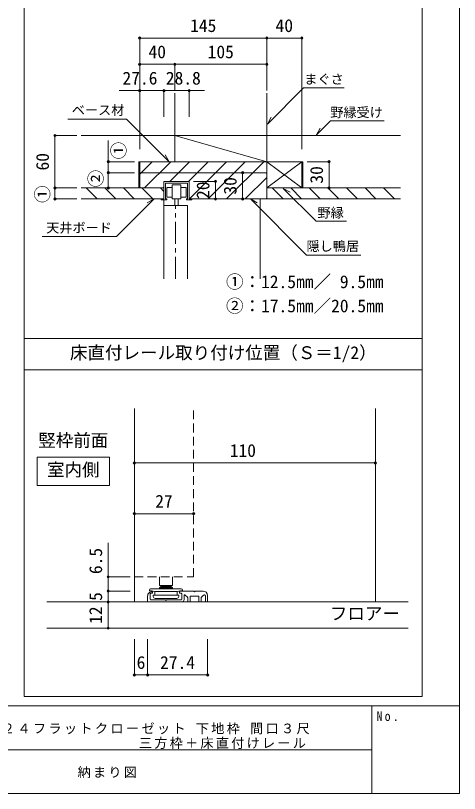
# Model space of a CAD drawing. Units: millimetres on the paper, with parts at other scales. Extents: x -489 to 198, y -138 to 282.
# Drawn here: x 96.5 to 197.8, y -138 to 39.7 of the extents above; entities that cross this region are included whole.
import ezdxf
from ezdxf.enums import TextEntityAlignment as Align

# ---------------------------------------------------------------- set-up
doc = ezdxf.new("R2010")
doc.units = ezdxf.units.MM
doc.header["$PDMODE"] = 32
doc.header["$PDSIZE"] = 0.5
doc.linetypes.add('CHAIN1', pattern=[8, 5, -1, 1, -1])
doc.linetypes.add('DASHED2', pattern=[3, 2, -1])
for name, color, linetype, lineweight in [('0-0_補助線', 7, 'Continuous', 9), ('0-1_通り芯', 4, 'CHAIN1', 9), ('0-3_仕上げ', 2, 'Continuous', 9), ('0-4_枠', 3, 'Continuous', 9), ('0-A_文字', 7, 'Continuous', 9), ('0-B_寸法', 7, 'Continuous', 9), ('1-3_仕上げ', 2, 'Continuous', 9), ('1-4_枠', 7, 'Continuous', 9), ('1-6_扉', 7, 'DASHED2', 9), ('1-A_文字', 7, 'Continuous', 9), ('1-B_寸法', 7, 'Continuous', 9), ('F-0_補助線', 7, 'Continuous', 9)]:
    doc.layers.add(name, color=color, linetype=linetype, lineweight=lineweight)
doc.layers.add('F-A_文字', color=7, linetype='Continuous')
doc.styles.add('ＭＳ ゴシック', font='')
doc.styles.get('ＭＳ ゴシック').set_extended_font_data('MS Gothic')

msp = doc.modelspace()

# ---------------------------------------------------------------- linework, layer by layer
at = {"layer": '0-0_補助線'}
for p, q in [((153.84, 6.321), (132.84, 12.321)), ((153.84, 0.321), (161.84, 6.321)), ((153.84, 6.321), (161.84, 0.321)), ((153.84, 0.321), (153.84, 6.321)), ((161.84, 0.321), (161.84, 6.321)), ((136.12, 1.821), (136.12, -2.179)), ((130.36, 0.521), (130.36, -2.179)), ((130.76, -2.179), (130.76, 1.421)), ((130.76, 1.421), (135.72, 1.421)), ((134.24, 0.461), (135.434, 0.461)), ((135.434, 0.461), (135.434, -1.739)), ((135.72, 1.421), (135.72, -2.179)), ((132.24, -1.739), (131.034, -1.739)), ((135.434, -1.739), (134.24, -1.739)), ((111.495, -2.179), (130.36, -2.179)), ((129.76, -2.179), (129.76, -2.379)), ((130.36, -2.179), (129.76, -2.179)), ((131.02, -2.379), (129.76, -2.379)), ((134.24, -2.179), (132.24, -2.179)), ((132.84, -3.679), (132.84, -2.179)), ((133.64, -2.179), (133.64, -3.679)), ((135.487, -2.379), (135.487, -2.179)), ((135.72, -2.179), (135.487, -2.179)), ((135.487, -2.379), (136.72, -2.379)), ((136.32, -2.179), (136.72, -2.179)), ((136.72, -2.179), (136.72, -2.379)), ((129.331, -90.523), (129.331, -88.504)), ((132.331, -88.504), (132.331, -90.523)), ((132.331, -90.523), (129.331, -90.523)), ((129.956, -90.634), (129.331, -90.523)), ((131.706, -90.634), (129.956, -90.634)), ((129.956, -90.634), (129.956, -90.784)), ((131.706, -90.634), (132.331, -90.523)), ((131.706, -90.634), (131.706, -90.784)), ((127.081, -91.534), (127.081, -91.734)), ((129.331, -91.284), (127.331, -91.284)), ((127.781, -91.904), (127.781, -92.154)), ((133.356, -91.864), (128.306, -91.864)), ((129.331, -91.034), (129.581, -90.784)), ((129.331, -91.034), (129.331, -91.284)), ((129.331, -91.034), (132.331, -91.034)), ((134.331, -91.284), (129.331, -91.284)), ((132.081, -90.784), (129.581, -90.784)), ((132.081, -90.784), (132.331, -91.034)), ((132.331, -91.284), (132.331, -91.034)), ((133.421, -91.848), (133.356, -91.859)), ((134.146, -91.734), (133.421, -91.848)), ((134.581, -91.734), (134.146, -91.734)), ((134.581, -91.734), (134.581, -91.534)), ((128.306, -92.684), (128.206, -92.684)), ((133.356, -92.684), (128.306, -92.684)), ((133.331, -93.434), (128.331, -93.434)), ((133.456, -92.684), (133.356, -92.684))]:
    msp.add_line(p, q, dxfattribs=at)
at = {"layer": '0-0_補助線', "color": 4}
for p, q in [((127.71, 6.321), (124.84, 3.451)), ((131.953, 6.321), (125.953, 0.321)), ((136.195, 6.321), (131.695, 1.821)), ((140.438, 6.321), (135.938, 1.821)), ((144.681, 6.321), (138.681, 0.321)), ((148.923, 6.321), (140.423, -2.179)), ((153.166, 6.321), (144.666, -2.179)), ((153.84, 2.752), (148.909, -2.179)), ((115.118, -2.179), (112.618, 0.321)), ((119.36, -2.179), (116.86, 0.321)), ((123.603, -2.179), (121.103, 0.321)), ((127.846, -2.179), (125.346, 0.321)), ((130.36, -0.451), (129.588, 0.321)), ((138.681, 0.321), (136.25, -2.109)), ((157.544, -2.179), (155.044, 0.321)), ((161.787, -2.179), (159.287, 0.321)), ((166.03, -2.179), (163.53, 0.321)), ((170.272, -2.179), (167.772, 0.321)), ((174.515, -2.179), (172.015, 0.321)), ((178.757, -2.179), (176.257, 0.321)), ((183, -2.179), (180.5, 0.321))]:
    msp.add_line(p, q, dxfattribs=at)
at = {"layer": '0-0_補助線', "color": 6}
for p, q in [((130.34, -3.679), (135.74, -3.679)), ((135.74, -3.679), (130.34, -3.679)), ((130.34, -3.849), (130.34, -3.679)), ((130.34, -20.439), (130.34, -3.849)), ((133.64, -3.679), (132.84, -3.679)), ((135.74, -20.439), (135.74, -3.679))]:
    msp.add_line(p, q, dxfattribs=at)
at = {"layer": '0-0_補助線'}
for points in [[(131.034, -1.739), (131.034, 0.461), (132.24, 0.461)], [(132.24, -2.179), (132.24, 1.021), (134.24, 1.021), (134.24, -2.179)], [(131.02, -2.379), (131.02, -2.179), (130.76, -2.179)], [(128.306, -91.859), (127.517, -91.734), (127.081, -91.734)], [(128.306, -91.859), (128.306, -92.434), (128.306, -92.684)], [(133.356, -92.684), (133.356, -92.434), (133.356, -91.859)], [(128.206, -92.684), (127.931, -92.684), (127.931, -93.034)], [(133.731, -93.034), (133.731, -92.684), (133.456, -92.684)]]:
    msp.add_lwpolyline(points, dxfattribs=at)
for centre, radius, start, end in [((127.331, -91.534), 0.25, 90, 180), ((134.331, -91.534), 0.25, 0, 90), ((128.331, -93.034), 0.4, 180, 270), ((133.331, -93.034), 0.4, 270, 0)]:
    msp.add_arc(centre, radius, start, end, dxfattribs=at)
at = {"layer": '0-1_通り芯'}
msp.add_line((133.04, -20.439), (133.04, -3.679), dxfattribs=at)
at = {"layer": '0-3_仕上げ'}
for p, q in [((132.84, 6.321), (132.84, 22)), ((153.84, 6.321), (153.84, 22)), ((132.84, 12.321), (111.495, 12.321)), ((132.84, 12.321), (184.375, 12.321)), ((132.84, 12.321), (132.84, 6.321)), ((124.64, 6.321), (162.04, 6.321)), ((124.64, 0.321), (124.64, 6.321)), ((162.04, 0.321), (162.04, 6.321)), ((130.36, 0.321), (111.495, 0.321)), ((153.84, 0.321), (184.375, 0.321)), ((130.36, -2.179), (111.495, -2.179)), ((153.64, -2.179), (184.375, -2.179))]:
    msp.add_line(p, q, dxfattribs=at)
at = {"layer": '0-4_枠'}
for p, q in [((124.84, 0.521), (124.84, 6.321)), ((125.04, 3.821), (124.84, 3.621)), ((125.04, 3.821), (153.64, 3.821)), ((153.84, 3.621), (153.64, 3.821)), ((153.84, 3.621), (153.84, -1.979)), ((136.12, 1.821), (130.36, 1.821)), ((130.36, 0.521), (130.36, 1.821)), ((136.12, -1.979), (136.12, 1.821)), ((125.04, 0.321), (124.84, 0.521)), ((130.16, 0.321), (130.36, 0.521)), ((136.32, -2.179), (136.12, -1.979)), ((136.32, -2.179), (153.64, -2.179)), ((153.64, -2.179), (153.84, -1.979))]:
    msp.add_line(p, q, dxfattribs=at)
at = {"layer": '0-4_枠', "color": 4}
for p, q in [((130.34, -3.679), (130.34, -2.379)), ((152.34, -20.439), (152.34, -2.179))]:
    msp.add_line(p, q, dxfattribs=at)
at = {"layer": '0-A_文字', "color": 3}
for p, q in [((189.328, 47.777), (189.328, -115.845)), ((98.495, -115.845), (98.495, -34.034)), ((98.495, -41.234), (189.328, -41.234)), ((98.495, -115.845), (189.328, -115.845))]:
    msp.add_line(p, q, dxfattribs=at)
at = {"layer": '0-A_文字'}
for p, q in [((153.963, 14.938), (162.23, 23.205)), ((162.23, 23.205), (171.465, 23.205)), ((153.963, 14.938), (154.863, 16.497)), ((165.152, 12.455), (166.052, 14.014)), ((131.528, 6.321), (130.628, 7.88)), ((157.61, 0.243), (165.109, -7.256)), ((157.61, 0.243), (159.169, -0.657)), ((128.101, -2.179), (119.537, -10.743)), ((128.101, -2.179), (126.542, -3.079)), ((150.09, -2.179), (162.936, -15.025)), ((150.09, -2.179), (151.649, -3.079)), ((165.109, -7.256), (172.02, -7.256)), ((119.537, -10.743), (102.575, -10.743)), ((162.936, -15.025), (175.285, -15.025))]:
    msp.add_line(p, q, dxfattribs=at)
for points in [[(131.528, 6.321), (121.821, 16.029), (108.44, 16.029)], [(165.152, 12.455), (168.347, 15.65), (180.607, 15.65)]]:
    msp.add_lwpolyline(points, dxfattribs=at)
at = {"layer": '0-B_寸法', "color": 4}
for p, q in [((124.84, 34.577), (153.84, 34.577)), ((124.84, 34.577), (124.84, 28.577)), ((153.84, 34.577), (153.84, 28.577)), ((153.84, 34.577), (161.84, 34.577)), ((161.84, 34.577), (161.84, 9.165)), ((124.84, 28.577), (132.84, 28.577)), ((124.84, 28.577), (124.84, 9.165)), ((132.84, 28.577), (132.84, 22.577)), ((132.84, 28.577), (153.84, 28.577)), ((153.84, 28.577), (153.84, 22.577)), ((120.121, 22.577), (130.36, 22.577)), ((124.84, 22.577), (124.84, 16.577)), ((130.36, 22.577), (130.36, 16.577)), ((130.36, 22.577), (139.637, 22.577)), ((136.12, 22.577), (136.12, 16.577)), ((105.495, 12.321), (105.495, 0.321)), ((105.495, 12.321), (110.495, 12.321)), ((117.665, 11.208), (117.665, 3.821)), ((117.665, 6.321), (123.64, 6.321)), ((168.04, 6.321), (163.04, 6.321)), ((168.04, 6.321), (168.04, 0.321)), ((117.665, 3.821), (123.64, 3.821)), ((117.665, 3.821), (117.665, 0.321)), ((148.329, 3.821), (148.329, -2.179)), ((142.12, 1.821), (137.12, 1.821)), ((142.12, 1.821), (142.12, -2.179)), ((105.495, 0.321), (110.495, 0.321)), ((105.495, 0.321), (105.495, -2.179)), ((117.665, 0.321), (123.64, 0.321)), ((168.04, 0.321), (163.04, 0.321)), ((105.495, -2.179), (110.495, -2.179)), ((136.12, -2.179), (142.12, -2.179))]:
    msp.add_line(p, q, dxfattribs=at)
at = {"layer": '0-B_寸法', "color": 3}
msp.add_line((189.328, -34.034), (98.495, -34.034), dxfattribs=at)
msp.add_lwpolyline([(189.328, 47.777), (98.495, 47.777), (98.495, -34.034)], dxfattribs=at)
at = {"layer": '0-B_寸法'}
for p in [(124.84, 34.577), (153.84, 34.577), (161.84, 34.577), (124.84, 28.577), (132.84, 28.577), (153.84, 28.577), (124.84, 22.577), (130.36, 22.577), (136.12, 22.577), (105.495, 12.321), (117.665, 6.321), (168.04, 6.321), (117.665, 3.821), (148.329, 3.821), (142.12, 1.821), (105.495, 0.321), (117.665, 0.321), (168.04, 0.321), (105.495, -2.179), (142.12, -2.179), (148.329, -2.179)]:
    msp.add_point(p, dxfattribs=at)
at = {"layer": '1-3_仕上げ'}
for p, q in [((186.131, -94.254), (103.631, -94.254)), ((103.631, -100.254), (186.131, -100.254))]:
    msp.add_line(p, q, dxfattribs=at)
at = {"layer": '1-4_枠', "color": 3}
for p, q in [((123.631, -94.254), (123.631, -50.092)), ((178.631, -94.254), (178.631, -50.092))]:
    msp.add_line(p, q, dxfattribs=at)
at = {"layer": '1-4_枠'}
for p, q in [((127.231, -92.404), (127.231, -93.554)), ((127.681, -92.254), (127.381, -92.254)), ((127.781, -91.904), (127.781, -92.154)), ((133.881, -91.904), (133.881, -92.154)), ((133.981, -92.254), (134.281, -92.254)), ((134.031, -91.754), (137.181, -91.754)), ((134.431, -92.404), (134.431, -93.554)), ((137.331, -91.904), (137.181, -91.754)), ((137.331, -91.904), (137.481, -91.754)), ((139.331, -91.754), (137.481, -91.754)), ((126.631, -92.904), (126.631, -94.254)), ((130.831, -93.954), (130.981, -93.804)), ((134.181, -93.804), (130.981, -93.804)), ((134.981, -92.791), (134.981, -93.754)), ((135.737, -93.185), (135.237, -92.685)), ((135.781, -94.254), (135.781, -93.291)), ((136.331, -94.254), (136.331, -92.954)), ((138.281, -92.904), (136.381, -92.904)), ((138.331, -94.254), (138.331, -92.954)), ((139.831, -94.254), (139.831, -92.883)), ((140.331, -94.254), (140.331, -92.754)), ((134.481, -94.254), (126.631, -94.254)), ((136.331, -94.254), (135.781, -94.254)), ((138.881, -94.254), (138.331, -94.254)), ((140.331, -94.254), (139.831, -94.254))]:
    msp.add_line(p, q, dxfattribs=at)
for points in [[(130.831, -93.954), (130.681, -93.804), (127.481, -93.804)], [(138.881, -94.254), (138.881, -93.229), (139.404, -92.706)]]:
    msp.add_lwpolyline(points, dxfattribs=at)
for centre, radius, start, end in [((127.631, -92.904), 1, 81.37307, 180), ((127.381, -92.404), 0.15, 90, 180), ((127.631, -91.904), 0.15, 0, 90), ((127.681, -92.154), 0.1, 270, 0), ((134.031, -91.904), 0.15, 90, 180), ((133.981, -92.154), 0.1, 180, 270), ((134.281, -92.404), 0.15, 0, 90), ((139.331, -92.754), 1, 0, 90), ((127.481, -93.554), 0.25, 180, 270), ((134.181, -93.554), 0.25, 270, 0), ((134.481, -93.754), 0.5, 270, 0), ((135.131, -92.791), 0.15, 45, 180), ((135.631, -93.291), 0.15, 360, 45), ((136.381, -92.954), 0.05, 90, 180), ((138.281, -92.954), 0.05, 0, 90), ((139.581, -92.883), 0.25, 360, 135)]:
    msp.add_arc(centre, radius, start, end, dxfattribs=at)
at = {"layer": '1-6_扉'}
for p, q in [((123.631, -88.504), (123.631, -50.092)), ((137.131, -88.504), (137.131, -50.092)), ((123.631, -88.504), (137.131, -88.504))]:
    msp.add_line(p, q, dxfattribs=at)
at = {"layer": '1-A_文字'}
msp.add_lwpolyline([(101.411, -61.143), (117.929, -61.143), (117.929, -67.619), (101.411, -67.619)], close=True, dxfattribs=at)
at = {"layer": '1-B_寸法', "color": 4}
for p, q in [((178.631, -62.5), (123.631, -62.5)), ((123.631, -74.097), (137.131, -74.097)), ((117.631, -80.775), (117.631, -91.754)), ((117.631, -88.504), (122.631, -88.504)), ((117.631, -91.754), (122.631, -91.754)), ((117.631, -91.754), (117.631, -94.254)), ((117.631, -94.254), (122.631, -94.254)), ((117.631, -94.254), (117.631, -100.254)), ((123.631, -110.928), (123.631, -102.754)), ((126.631, -110.928), (126.631, -102.754)), ((126.631, -110.928), (126.631, -102.754)), ((140.331, -110.928), (140.331, -102.754)), ((123.631, -110.928), (126.631, -110.928)), ((126.631, -110.928), (140.331, -110.928))]:
    msp.add_line(p, q, dxfattribs=at)
at = {"layer": '1-B_寸法'}
for p in [(123.631, -62.5), (178.631, -62.5), (123.631, -74.097), (137.131, -74.097), (117.631, -88.504), (117.631, -91.754), (117.631, -94.254), (117.631, -100.254), (123.631, -110.928), (126.631, -110.928), (140.331, -110.928)]:
    msp.add_point(p, dxfattribs=at)
at = {"layer": 'F-0_補助線', "color": 3, "lineweight": 18}
msp.add_line((-197.2, -118), (197.8, -118), dxfattribs=at)
msp.add_lwpolyline([(-197.2, 137), (197.8, 137), (197.8, -138), (-197.2, -138)], close=True, dxfattribs=at)
at = {"layer": 'F-0_補助線', "color": 2, "lineweight": 18}
for points in [[(57.8, -118), (177.8, -118), (177.8, -128), (57.8, -128)], [(177.8, -118), (197.8, -118), (197.8, -138), (177.8, -138)]]:
    msp.add_lwpolyline(points, close=True, dxfattribs=at)

# ---------------------------------------------------------------- texts
at = {"layer": '0-0_補助線', "style": 'ＭＳ ゴシック'}
for s, p in [('まぐさ', (162.401, 23.425)), ('ベース材', (109.334, 16.365)), ('野縁受け', (168.324, 15.839)), ('野縁', (165.418, -7.093)), ('天井ボード', (103.493, -10.517)), ('隠し鴨居', (162.905, -14.727))]:
    msp.add_text(s, height=2.199, dxfattribs=at).set_placement(p, align=Align.BOTTOM_LEFT)
at = {"layer": '0-A_文字', "style": 'ＭＳ ゴシック'}
msp.add_text('床直付レール取り付け位置（Ｓ＝1/2）', height=2.933, dxfattribs=at).set_placement((108.911, -39.652), align=Align.BOTTOM_LEFT)
at = {"layer": '0-B_寸法', "style": 'ＭＳ ゴシック'}
for s, p in [('145', (136.34, 35.077)), ('40', (155.84, 35.077)), ('40', (126.84, 29.077)), ('105', (140.34, 29.077)), ('27.6', (120.904, 23.077)), ('28.8', (130.799, 23.077)), ('①：12.5㎜／ 9.5㎜', (144.528, -23.444)), ('②：17.5㎜／20.5㎜', (144.528, -28.956))]:
    msp.add_text(s, height=2.933, dxfattribs=at).set_placement(p, align=Align.BOTTOM_LEFT)
for s, p in [('①', (122.386, 6.871)), ('60', (104.995, 4.321)), ('②', (117.165, 0.47)), ('30', (167.54, 1.321)), ('30', (147.829, -1.179)), ('①', (104.995, -3.092)), ('20', (141.62, -2.179))]:
    msp.add_text(s, height=2.933, rotation=90, dxfattribs=at).set_placement(p, align=Align.BOTTOM_LEFT)
at = {"layer": '1-A_文字', "style": 'ＭＳ ゴシック'}
for s, p in [('竪枠前面', (101.67, -59.67)), ('室内側', (103.67, -66.381)), ('フロアー', (168.226, -99.228))]:
    msp.add_text(s, height=2.933, dxfattribs=at).set_placement(p, align=Align.BOTTOM_LEFT)
at = {"layer": '1-B_寸法', "style": 'ＭＳ ゴシック'}
for s, p in [('110', (145.381, -62)), ('27', (128.381, -73.597)), ('6', (124.131, -110.428)), ('27.4', (129.481, -110.428))]:
    msp.add_text(s, height=2.933, dxfattribs=at).set_placement(p, align=Align.BOTTOM_LEFT)
for s, p in [('6.5', (117.131, -87.89)), ('5', (117.131, -94.004)), ('12', (117.131, -99.254))]:
    msp.add_text(s, height=2.933, rotation=90, dxfattribs=at).set_placement(p, align=Align.BOTTOM_LEFT)
at = {"layer": 'F-A_文字', "char_height": 2.199, "attachment_point": 7, "style": 'ＭＳ ゴシック'}
for s, insert in [('\\T1.38;\\W0.9;No.', (178.881, -121.478)), ('\\T1.18;ＷＯ\\~建具\\~Ｈ２４フラットクローゼット\\~下地枠\\~間口３尺', (72.162, -124.5)), ('\\T1.17;三方枠＋床直付けレール', (124.662, -127.833)), ('\\T1.17;納まり図', (110.662, -134.5))]:
    msp.add_mtext(s, dxfattribs=dict(at, insert=insert))

doc.saveas('drawing.dxf')
